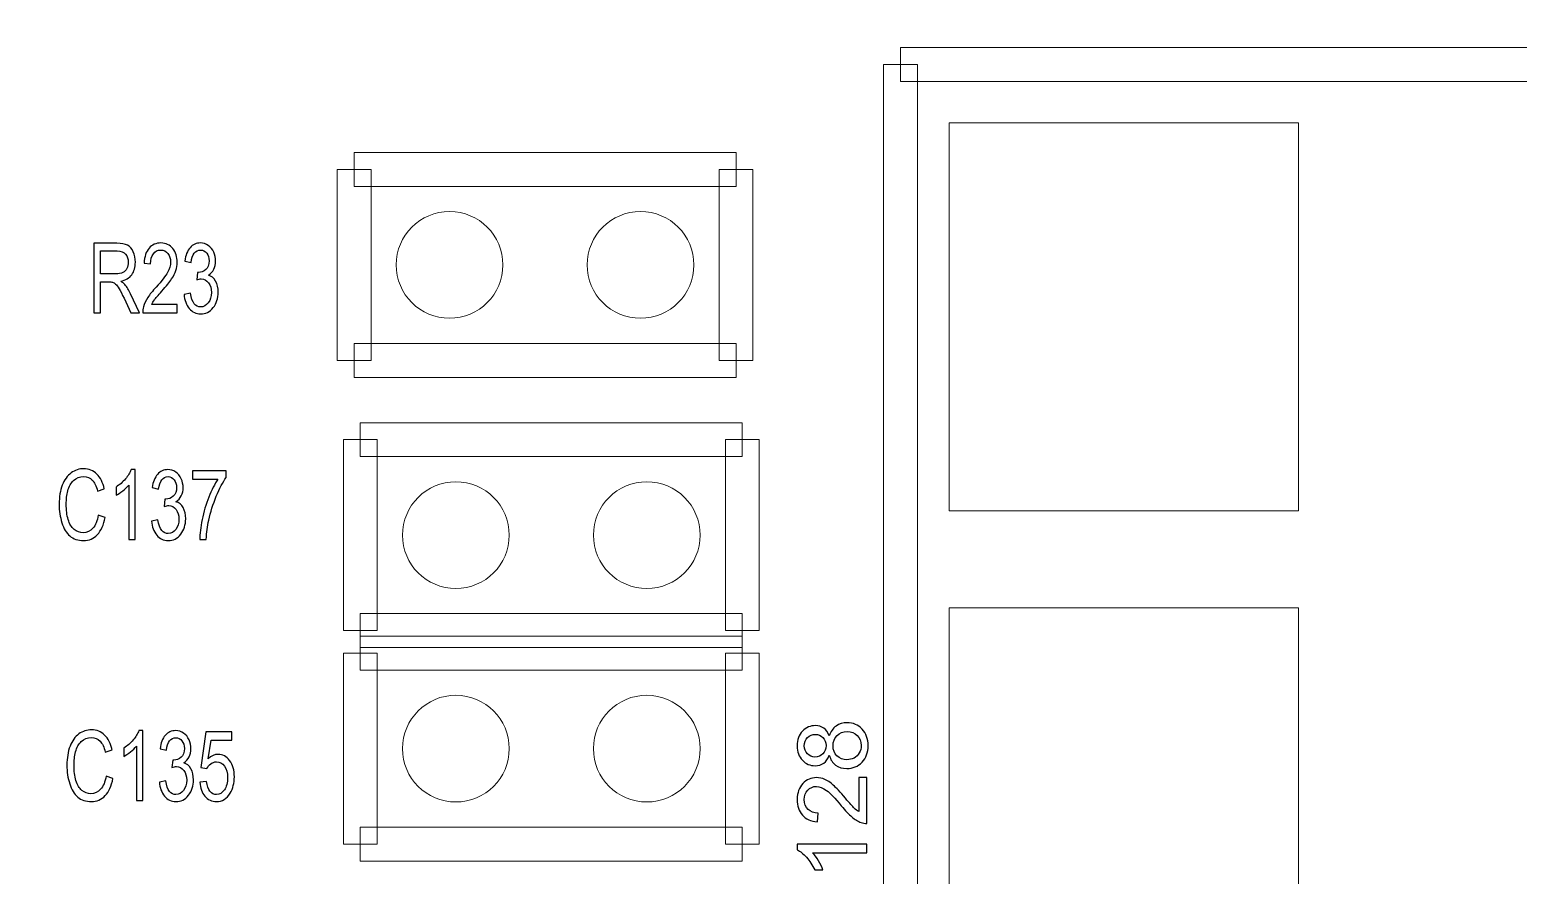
# Model space of a CAD drawing. Header units: millimetres. Extents: x -53.6 to 42.1, y -42.3 to 19.5.
# Drawn here: x -9.84 to -2.04, y -6.92 to -2.49 of the extents above; entities that cross this region are included whole.
import ezdxf

# ---------------------------------------------------------------- set-up
doc = ezdxf.new("R2010")
doc.units = ezdxf.units.MM
doc.header["$MEASUREMENT"] = 0
for name, color, linetype in [('BG_OUTLINE', 7, 'Continuous'), ('PG_SILKSCREEN_TOP', 7, 'Continuous'), ('PIN_TOP', 7, 'Continuous'), ('RD_SILKSCREEN_TOP', 7, 'Continuous')]:
    doc.layers.add(name, color=color, linetype=linetype)

msp = doc.modelspace()

# ---------------------------------------------------------------- linework, layer by layer
at = {"layer": 'BG_OUTLINE', "color": 3, "lineweight": 9}
msp.add_open_spline([(-35.58, -42.2737), (-35.58, -42.2737), (-35.58, 2.7261), (-35.58, 2.7261), (-35.58, 2.7261), (-35.58, 2.7261), (19.4199, 2.7261), (19.4199, 2.7261), (19.4199, 2.7261), (19.4199, 2.7261), (19.4199, -42.2737), (19.4199, -42.2737), (19.4199, -42.2737), (19.4199, -42.2737), (-35.58, -42.2737), (-35.58, -42.2737)], degree=3, knots=[0, 0, 0, 0, 0.25, 0.25, 0.25, 0.25, 0.5, 0.5, 0.5, 0.5, 0.75, 0.75, 0.75, 0.75, 1, 1, 1, 1], dxfattribs=at)
at = {"layer": 'PG_SILKSCREEN_TOP', "color": 6, "lineweight": 9}
for points in [[(1.3262, -2.5862), (1.3262, -2.5862), (1.3262, -2.764), (1.3262, -2.764), (1.3262, -2.764), (1.3262, -2.764), (-5.2778, -2.764), (-5.2778, -2.764), (-5.2778, -2.764), (-5.2778, -2.764), (-5.2778, -2.5862), (-5.2778, -2.5862), (-5.2778, -2.5862), (-5.2778, -2.5862), (1.3262, -2.5862), (1.3262, -2.5862)], [(-5.3667, -2.6751), (-5.3667, -2.6751), (-5.1889, -2.6751), (-5.1889, -2.6751), (-5.1889, -2.6751), (-5.1889, -2.6751), (-5.1889, -10.3967), (-5.1889, -10.3967), (-5.1889, -10.3967), (-5.1889, -10.3967), (-5.3667, -10.3967), (-5.3667, -10.3967), (-5.3667, -10.3967), (-5.3667, -10.3967), (-5.3667, -2.6751), (-5.3667, -2.6751)], [(-8.1396, -3.3131), (-8.1396, -3.3131), (-8.1396, -3.1353), (-8.1396, -3.1353), (-8.1396, -3.1353), (-8.1396, -3.1353), (-6.1396, -3.1353), (-6.1396, -3.1353), (-6.1396, -3.1353), (-6.1396, -3.1353), (-6.1396, -3.3131), (-6.1396, -3.3131), (-6.1396, -3.3131), (-6.1396, -3.3131), (-8.1396, -3.3131), (-8.1396, -3.3131)], [(-8.0507, -4.224), (-8.0507, -4.224), (-8.2285, -4.224), (-8.2285, -4.224), (-8.2285, -4.224), (-8.2285, -4.224), (-8.2285, -3.2242), (-8.2285, -3.2242), (-8.2285, -3.2242), (-8.2285, -3.2242), (-8.0507, -3.2242), (-8.0507, -3.2242), (-8.0507, -3.2242), (-8.0507, -3.2242), (-8.0507, -4.224), (-8.0507, -4.224)], [(-6.2285, -3.2242), (-6.2285, -3.2242), (-6.0507, -3.2242), (-6.0507, -3.2242), (-6.0507, -3.2242), (-6.0507, -3.2242), (-6.0507, -4.224), (-6.0507, -4.224), (-6.0507, -4.224), (-6.0507, -4.224), (-6.2285, -4.224), (-6.2285, -4.224), (-6.2285, -4.224), (-6.2285, -4.224), (-6.2285, -3.2242), (-6.2285, -3.2242)], [(-6.1396, -4.1351), (-6.1396, -4.1351), (-6.1396, -4.3129), (-6.1396, -4.3129), (-6.1396, -4.3129), (-6.1396, -4.3129), (-8.1396, -4.3129), (-8.1396, -4.3129), (-8.1396, -4.3129), (-8.1396, -4.3129), (-8.1396, -4.1351), (-8.1396, -4.1351), (-8.1396, -4.1351), (-8.1396, -4.1351), (-6.1396, -4.1351), (-6.1396, -4.1351)], [(-8.1066, -4.7279), (-8.1066, -4.7279), (-8.1066, -4.5501), (-8.1066, -4.5501), (-8.1066, -4.5501), (-8.1066, -4.5501), (-6.1066, -4.5501), (-6.1066, -4.5501), (-6.1066, -4.5501), (-6.1066, -4.5501), (-6.1066, -4.7279), (-6.1066, -4.7279), (-6.1066, -4.7279), (-6.1066, -4.7279), (-8.1066, -4.7279), (-8.1066, -4.7279)], [(-8.0177, -5.6388), (-8.0177, -5.6388), (-8.1955, -5.6388), (-8.1955, -5.6388), (-8.1955, -5.6388), (-8.1955, -5.6388), (-8.1955, -4.639), (-8.1955, -4.639), (-8.1955, -4.639), (-8.1955, -4.639), (-8.0177, -4.639), (-8.0177, -4.639), (-8.0177, -4.639), (-8.0177, -4.639), (-8.0177, -5.6388), (-8.0177, -5.6388)], [(-6.1955, -4.639), (-6.1955, -4.639), (-6.0177, -4.639), (-6.0177, -4.639), (-6.0177, -4.639), (-6.0177, -4.639), (-6.0177, -5.6388), (-6.0177, -5.6388), (-6.0177, -5.6388), (-6.0177, -5.6388), (-6.1955, -5.6388), (-6.1955, -5.6388), (-6.1955, -5.6388), (-6.1955, -5.6388), (-6.1955, -4.639), (-6.1955, -4.639)], [(-6.1066, -5.5499), (-6.1066, -5.5499), (-6.1066, -5.7277), (-6.1066, -5.7277), (-6.1066, -5.7277), (-6.1066, -5.7277), (-8.1066, -5.7277), (-8.1066, -5.7277), (-8.1066, -5.7277), (-8.1066, -5.7277), (-8.1066, -5.5499), (-8.1066, -5.5499), (-8.1066, -5.5499), (-8.1066, -5.5499), (-6.1066, -5.5499), (-6.1066, -5.5499)], [(-8.1066, -5.8455), (-8.1066, -5.8455), (-8.1066, -5.6677), (-8.1066, -5.6677), (-8.1066, -5.6677), (-8.1066, -5.6677), (-6.1066, -5.6677), (-6.1066, -5.6677), (-6.1066, -5.6677), (-6.1066, -5.6677), (-6.1066, -5.8455), (-6.1066, -5.8455), (-6.1066, -5.8455), (-6.1066, -5.8455), (-8.1066, -5.8455), (-8.1066, -5.8455)], [(-8.0177, -6.7564), (-8.0177, -6.7564), (-8.1955, -6.7564), (-8.1955, -6.7564), (-8.1955, -6.7564), (-8.1955, -6.7564), (-8.1955, -5.7566), (-8.1955, -5.7566), (-8.1955, -5.7566), (-8.1955, -5.7566), (-8.0177, -5.7566), (-8.0177, -5.7566), (-8.0177, -5.7566), (-8.0177, -5.7566), (-8.0177, -6.7564), (-8.0177, -6.7564)], [(-6.1955, -5.7566), (-6.1955, -5.7566), (-6.0177, -5.7566), (-6.0177, -5.7566), (-6.0177, -5.7566), (-6.0177, -5.7566), (-6.0177, -6.7564), (-6.0177, -6.7564), (-6.0177, -6.7564), (-6.0177, -6.7564), (-6.1955, -6.7564), (-6.1955, -6.7564), (-6.1955, -6.7564), (-6.1955, -6.7564), (-6.1955, -5.7566), (-6.1955, -5.7566)], [(-6.1066, -6.6675), (-6.1066, -6.6675), (-6.1066, -6.8453), (-6.1066, -6.8453), (-6.1066, -6.8453), (-6.1066, -6.8453), (-8.1066, -6.8453), (-8.1066, -6.8453), (-8.1066, -6.8453), (-8.1066, -6.8453), (-8.1066, -6.6675), (-8.1066, -6.6675), (-8.1066, -6.6675), (-8.1066, -6.6675), (-6.1066, -6.6675), (-6.1066, -6.6675)]]:
    msp.add_open_spline(points, degree=3, knots=[0, 0, 0, 0, 0.25, 0.25, 0.25, 0.25, 0.5, 0.5, 0.5, 0.5, 0.75, 0.75, 0.75, 0.75, 1, 1, 1, 1], dxfattribs=at)
at = {"layer": 'PIN_TOP', "lineweight": 9}
for points in [[(-3.195, -2.9799), (-3.195, -2.9799), (-3.195, -5.0119), (-3.195, -5.0119), (-3.195, -5.0119), (-3.195, -5.0119), (-5.0238, -5.0119), (-5.0238, -5.0119), (-5.0238, -5.0119), (-5.0238, -5.0119), (-5.0238, -2.9799), (-5.0238, -2.9799), (-5.0238, -2.9799), (-5.0238, -2.9799), (-3.195, -2.9799), (-3.195, -2.9799)], [(-7.3601, -3.7241), (-7.3601, -3.5697), (-7.4851, -3.4447), (-7.6394, -3.4447), (-7.6394, -3.4447), (-7.7938, -3.4446), (-7.9188, -3.5697), (-7.9188, -3.724), (-7.9188, -3.724), (-7.9189, -3.8784), (-7.7938, -4.0034), (-7.6395, -4.0034), (-7.6395, -4.0034), (-7.4851, -4.0035), (-7.3601, -3.8784), (-7.3601, -3.7241)], [(-6.3603, -3.7241), (-6.3603, -3.5697), (-6.4853, -3.4447), (-6.6396, -3.4447), (-6.6396, -3.4447), (-6.794, -3.4446), (-6.919, -3.5697), (-6.919, -3.724), (-6.919, -3.724), (-6.9191, -3.8784), (-6.794, -4.0034), (-6.6397, -4.0034), (-6.6397, -4.0034), (-6.4853, -4.0035), (-6.3603, -3.8784), (-6.3603, -3.7241)], [(-7.3271, -5.1389), (-7.3271, -4.9845), (-7.4521, -4.8595), (-7.6064, -4.8595), (-7.6064, -4.8595), (-7.7608, -4.8594), (-7.8858, -4.9845), (-7.8858, -5.1388), (-7.8858, -5.1388), (-7.8859, -5.2932), (-7.7608, -5.4182), (-7.6065, -5.4182), (-7.6065, -5.4182), (-7.4521, -5.4183), (-7.3271, -5.2932), (-7.3271, -5.1389)], [(-6.3273, -5.1389), (-6.3273, -4.9845), (-6.4523, -4.8595), (-6.6066, -4.8595), (-6.6066, -4.8595), (-6.761, -4.8594), (-6.886, -4.9845), (-6.886, -5.1388), (-6.886, -5.1388), (-6.8861, -5.2932), (-6.761, -5.4182), (-6.6067, -5.4182), (-6.6067, -5.4182), (-6.4523, -5.4183), (-6.3273, -5.2932), (-6.3273, -5.1389)], [(-3.195, -5.5199), (-3.195, -5.5199), (-3.195, -7.5519), (-3.195, -7.5519), (-3.195, -7.5519), (-3.195, -7.5519), (-5.0238, -7.5519), (-5.0238, -7.5519), (-5.0238, -7.5519), (-5.0238, -7.5519), (-5.0238, -5.5199), (-5.0238, -5.5199), (-5.0238, -5.5199), (-5.0238, -5.5199), (-3.195, -5.5199), (-3.195, -5.5199)], [(-7.3271, -6.2565), (-7.3271, -6.1021), (-7.4521, -5.9771), (-7.6064, -5.9771), (-7.6064, -5.9771), (-7.7608, -5.977), (-7.8858, -6.1021), (-7.8858, -6.2564), (-7.8858, -6.2564), (-7.8859, -6.4108), (-7.7608, -6.5358), (-7.6065, -6.5358), (-7.6065, -6.5358), (-7.4521, -6.5359), (-7.3271, -6.4108), (-7.3271, -6.2565)], [(-6.3273, -6.2565), (-6.3273, -6.1021), (-6.4523, -5.9771), (-6.6066, -5.9771), (-6.6066, -5.9771), (-6.761, -5.977), (-6.886, -6.1021), (-6.886, -6.2564), (-6.886, -6.2564), (-6.8861, -6.4108), (-6.761, -6.5358), (-6.6067, -6.5358), (-6.6067, -6.5358), (-6.4523, -6.5359), (-6.3273, -6.4108), (-6.3273, -6.2565)]]:
    msp.add_open_spline(points, degree=3, knots=[0, 0, 0, 0, 0.25, 0.25, 0.25, 0.25, 0.5, 0.5, 0.5, 0.5, 0.75, 0.75, 0.75, 0.75, 1, 1, 1, 1], dxfattribs=at)
at = {"layer": 'RD_SILKSCREEN_TOP', "color": 8}
for points, knots in [([(-9.5023, -3.9747), (-9.5023, -3.9747), (-9.5023, -3.6111), (-9.5023, -3.6111), (-9.5023, -3.6111), (-9.5023, -3.6111), (-9.3814, -3.6111), (-9.3814, -3.6111), (-9.3814, -3.6111), (-9.3571, -3.6111), (-9.3386, -3.6144), (-9.326, -3.6209), (-9.326, -3.6209), (-9.3134, -3.6274), (-9.3032, -3.6389), (-9.2956, -3.6554), (-9.2956, -3.6554), (-9.2881, -3.672), (-9.2844, -3.6903), (-9.2844, -3.7103), (-9.2844, -3.7103), (-9.2844, -3.7361), (-9.2906, -3.7578), (-9.3031, -3.7755), (-9.3031, -3.7755), (-9.3156, -3.7932), (-9.335, -3.8044), (-9.3612, -3.8093), (-9.3612, -3.8093), (-9.3516, -3.8154), (-9.3444, -3.8214), (-9.3394, -3.8274), (-9.3394, -3.8274), (-9.3288, -3.8402), (-9.3188, -3.8564), (-9.3094, -3.8757), (-9.3094, -3.8757), (-9.3094, -3.8757), (-9.262, -3.9747), (-9.262, -3.9747), (-9.262, -3.9747), (-9.262, -3.9747), (-9.3074, -3.9747), (-9.3074, -3.9747), (-9.3074, -3.9747), (-9.3074, -3.9747), (-9.3434, -3.899), (-9.3434, -3.899), (-9.3434, -3.899), (-9.354, -3.8772), (-9.3627, -3.8605), (-9.3696, -3.849), (-9.3696, -3.849), (-9.3764, -3.8374), (-9.3824, -3.8292), (-9.3878, -3.8247), (-9.3878, -3.8247), (-9.3932, -3.82), (-9.3987, -3.8168), (-9.4043, -3.8149), (-9.4043, -3.8149), (-9.4084, -3.8138), (-9.4151, -3.8132), (-9.4244, -3.8132), (-9.4244, -3.8132), (-9.4244, -3.8132), (-9.4662, -3.8132), (-9.4662, -3.8132), (-9.4662, -3.8132), (-9.4662, -3.8132), (-9.4662, -3.9747), (-9.4662, -3.9747), (-9.4662, -3.9747), (-9.4662, -3.9747), (-9.5023, -3.9747), (-9.5023, -3.9747)], [0, 0, 0, 0, 0.052632, 0.052632, 0.052632, 0.052632, 0.105263, 0.105263, 0.105263, 0.105263, 0.157895, 0.157895, 0.157895, 0.157895, 0.210526, 0.210526, 0.210526, 0.210526, 0.263158, 0.263158, 0.263158, 0.263158, 0.315789, 0.315789, 0.315789, 0.315789, 0.368421, 0.368421, 0.368421, 0.368421, 0.421053, 0.421053, 0.421053, 0.421053, 0.473684, 0.473684, 0.473684, 0.473684, 0.526316, 0.526316, 0.526316, 0.526316, 0.578947, 0.578947, 0.578947, 0.578947, 0.631579, 0.631579, 0.631579, 0.631579, 0.684211, 0.684211, 0.684211, 0.684211, 0.736842, 0.736842, 0.736842, 0.736842, 0.789474, 0.789474, 0.789474, 0.789474, 0.842105, 0.842105, 0.842105, 0.842105, 0.894737, 0.894737, 0.894737, 0.894737, 0.947368, 0.947368, 0.947368, 0.947368, 1, 1, 1, 1]), ([(-9.4662, -3.7716), (-9.4662, -3.7716), (-9.3887, -3.7716), (-9.3887, -3.7716), (-9.3887, -3.7716), (-9.3722, -3.7716), (-9.3593, -3.7693), (-9.35, -3.7647), (-9.35, -3.7647), (-9.3407, -3.7602), (-9.3336, -3.7529), (-9.3288, -3.7429), (-9.3288, -3.7429), (-9.324, -3.7329), (-9.3216, -3.7221), (-9.3216, -3.7103), (-9.3216, -3.7103), (-9.3216, -3.6931), (-9.3262, -3.679), (-9.3356, -3.6679), (-9.3356, -3.6679), (-9.3449, -3.6568), (-9.3597, -3.6513), (-9.38, -3.6513), (-9.38, -3.6513), (-9.38, -3.6513), (-9.4662, -3.6513), (-9.4662, -3.6513), (-9.4662, -3.6513), (-9.4662, -3.6513), (-9.4662, -3.7716), (-9.4662, -3.7716)], [0, 0, 0, 0, 0.125, 0.125, 0.125, 0.125, 0.25, 0.25, 0.25, 0.25, 0.375, 0.375, 0.375, 0.375, 0.5, 0.5, 0.5, 0.5, 0.625, 0.625, 0.625, 0.625, 0.75, 0.75, 0.75, 0.75, 0.875, 0.875, 0.875, 0.875, 1, 1, 1, 1]), ([(-9.0652, -3.9318), (-9.0652, -3.9318), (-9.0652, -3.9747), (-9.0652, -3.9747), (-9.0652, -3.9747), (-9.0652, -3.9747), (-9.2456, -3.9747), (-9.2456, -3.9747), (-9.2456, -3.9747), (-9.2458, -3.9639), (-9.2445, -3.9536), (-9.2416, -3.9437), (-9.2416, -3.9437), (-9.2371, -3.9273), (-9.2297, -3.9112), (-9.2196, -3.8953), (-9.2196, -3.8953), (-9.2095, -3.8795), (-9.1948, -3.8611), (-9.1758, -3.8402), (-9.1758, -3.8402), (-9.1462, -3.8078), (-9.1261, -3.7822), (-9.1156, -3.7632), (-9.1156, -3.7632), (-9.1053, -3.7443), (-9.1, -3.7264), (-9.1, -3.7095), (-9.1, -3.7095), (-9.1, -3.6918), (-9.1048, -3.6769), (-9.1143, -3.6647), (-9.1143, -3.6647), (-9.1238, -3.6526), (-9.1362, -3.6465), (-9.1514, -3.6465), (-9.1514, -3.6465), (-9.1676, -3.6465), (-9.1804, -3.653), (-9.1901, -3.6659), (-9.1901, -3.6659), (-9.1998, -3.6788), (-9.2048, -3.6967), (-9.2048, -3.7194), (-9.2048, -3.7194), (-9.2048, -3.7194), (-9.2392, -3.7148), (-9.2392, -3.7148), (-9.2392, -3.7148), (-9.2369, -3.6805), (-9.228, -3.6544), (-9.2126, -3.6365), (-9.2126, -3.6365), (-9.1972, -3.6185), (-9.1766, -3.6095), (-9.1507, -3.6095), (-9.1507, -3.6095), (-9.1245, -3.6095), (-9.1038, -3.6193), (-9.0886, -3.6386), (-9.0886, -3.6386), (-9.0733, -3.658), (-9.0656, -3.6819), (-9.0656, -3.7105), (-9.0656, -3.7105), (-9.0656, -3.7251), (-9.0679, -3.7394), (-9.0724, -3.7535), (-9.0724, -3.7535), (-9.0768, -3.7675), (-9.0842, -3.7823), (-9.0946, -3.7978), (-9.0946, -3.7978), (-9.1049, -3.8134), (-9.1222, -3.8347), (-9.1462, -3.8618), (-9.1462, -3.8618), (-9.1663, -3.8844), (-9.1792, -3.8996), (-9.1849, -3.9076), (-9.1849, -3.9076), (-9.1906, -3.9156), (-9.1953, -3.9236), (-9.199, -3.9318), (-9.199, -3.9318), (-9.199, -3.9318), (-9.0652, -3.9318), (-9.0652, -3.9318)], [0, 0, 0, 0, 0.045455, 0.045455, 0.045455, 0.045455, 0.090909, 0.090909, 0.090909, 0.090909, 0.136364, 0.136364, 0.136364, 0.136364, 0.181818, 0.181818, 0.181818, 0.181818, 0.227273, 0.227273, 0.227273, 0.227273, 0.272727, 0.272727, 0.272727, 0.272727, 0.318182, 0.318182, 0.318182, 0.318182, 0.363636, 0.363636, 0.363636, 0.363636, 0.409091, 0.409091, 0.409091, 0.409091, 0.454545, 0.454545, 0.454545, 0.454545, 0.5, 0.5, 0.5, 0.5, 0.545455, 0.545455, 0.545455, 0.545455, 0.590909, 0.590909, 0.590909, 0.590909, 0.636364, 0.636364, 0.636364, 0.636364, 0.681818, 0.681818, 0.681818, 0.681818, 0.727273, 0.727273, 0.727273, 0.727273, 0.772727, 0.772727, 0.772727, 0.772727, 0.818182, 0.818182, 0.818182, 0.818182, 0.863636, 0.863636, 0.863636, 0.863636, 0.909091, 0.909091, 0.909091, 0.909091, 0.954545, 0.954545, 0.954545, 0.954545, 1, 1, 1, 1]), ([(-9.0293, -3.8787), (-9.0293, -3.8787), (-8.9958, -3.8728), (-8.9958, -3.8728), (-8.9958, -3.8728), (-8.992, -3.8981), (-8.9854, -3.9163), (-8.9762, -3.9275), (-8.9762, -3.9275), (-8.9669, -3.9386), (-8.9557, -3.9442), (-8.9424, -3.9442), (-8.9424, -3.9442), (-8.9266, -3.9442), (-8.9134, -3.9369), (-8.9025, -3.9224), (-8.9025, -3.9224), (-8.8917, -3.9078), (-8.8862, -3.8898), (-8.8862, -3.8683), (-8.8862, -3.8683), (-8.8862, -3.8478), (-8.8912, -3.8309), (-8.9013, -3.8176), (-8.9013, -3.8176), (-8.9114, -3.8043), (-8.9242, -3.7976), (-8.9396, -3.7976), (-8.9396, -3.7976), (-8.946, -3.7976), (-8.9539, -3.7993), (-8.9632, -3.8026), (-8.9632, -3.8026), (-8.9632, -3.8026), (-8.9595, -3.7634), (-8.9595, -3.7634), (-8.9595, -3.7634), (-8.9573, -3.7637), (-8.9555, -3.7639), (-8.9541, -3.7639), (-8.9541, -3.7639), (-8.9399, -3.7639), (-8.9271, -3.7589), (-8.9156, -3.749), (-8.9156, -3.749), (-8.9042, -3.7391), (-8.8985, -3.7237), (-8.8985, -3.7031), (-8.8985, -3.7031), (-8.8985, -3.6867), (-8.9026, -3.6731), (-8.911, -3.6624), (-8.911, -3.6624), (-8.9193, -3.6517), (-8.93, -3.6463), (-8.9432, -3.6463), (-8.9432, -3.6463), (-8.9562, -3.6463), (-8.9671, -3.6518), (-8.9757, -3.6626), (-8.9757, -3.6626), (-8.9844, -3.6735), (-8.99, -3.69), (-8.9925, -3.7118), (-8.9925, -3.7118), (-8.9925, -3.7118), (-9.026, -3.7039), (-9.026, -3.7039), (-9.026, -3.7039), (-9.0219, -3.6739), (-9.0125, -3.6507), (-8.998, -3.6343), (-8.998, -3.6343), (-8.9835, -3.6178), (-8.9655, -3.6095), (-8.9439, -3.6095), (-8.9439, -3.6095), (-8.929, -3.6095), (-8.9153, -3.6139), (-8.9028, -3.6223), (-8.9028, -3.6223), (-8.8903, -3.6309), (-8.8807, -3.6425), (-8.8741, -3.6572), (-8.8741, -3.6572), (-8.8674, -3.6719), (-8.8641, -3.6875), (-8.8641, -3.7041), (-8.8641, -3.7041), (-8.8641, -3.7198), (-8.8672, -3.7341), (-8.8736, -3.747), (-8.8736, -3.747), (-8.8799, -3.7599), (-8.8893, -3.7701), (-8.9017, -3.7778), (-8.9017, -3.7778), (-8.8856, -3.7827), (-8.873, -3.793), (-8.8641, -3.8087), (-8.8641, -3.8087), (-8.8552, -3.8242), (-8.8508, -3.8438), (-8.8508, -3.8673), (-8.8508, -3.8673), (-8.8508, -3.899), (-8.8594, -3.9259), (-8.8768, -3.948), (-8.8768, -3.948), (-8.8941, -3.9701), (-8.9161, -3.9811), (-8.9426, -3.9811), (-8.9426, -3.9811), (-8.9666, -3.9811), (-8.9864, -3.9717), (-9.0022, -3.9526), (-9.0022, -3.9526), (-9.0181, -3.9336), (-9.0271, -3.909), (-9.0293, -3.8787)], [0, 0, 0, 0, 0.033333, 0.033333, 0.033333, 0.033333, 0.066667, 0.066667, 0.066667, 0.066667, 0.1, 0.1, 0.1, 0.1, 0.133333, 0.133333, 0.133333, 0.133333, 0.166667, 0.166667, 0.166667, 0.166667, 0.2, 0.2, 0.2, 0.2, 0.233333, 0.233333, 0.233333, 0.233333, 0.266667, 0.266667, 0.266667, 0.266667, 0.3, 0.3, 0.3, 0.3, 0.333333, 0.333333, 0.333333, 0.333333, 0.366667, 0.366667, 0.366667, 0.366667, 0.4, 0.4, 0.4, 0.4, 0.433333, 0.433333, 0.433333, 0.433333, 0.466667, 0.466667, 0.466667, 0.466667, 0.5, 0.5, 0.5, 0.5, 0.533333, 0.533333, 0.533333, 0.533333, 0.566667, 0.566667, 0.566667, 0.566667, 0.6, 0.6, 0.6, 0.6, 0.633333, 0.633333, 0.633333, 0.633333, 0.666667, 0.666667, 0.666667, 0.666667, 0.7, 0.7, 0.7, 0.7, 0.733333, 0.733333, 0.733333, 0.733333, 0.766667, 0.766667, 0.766667, 0.766667, 0.8, 0.8, 0.8, 0.8, 0.833333, 0.833333, 0.833333, 0.833333, 0.866667, 0.866667, 0.866667, 0.866667, 0.9, 0.9, 0.9, 0.9, 0.933333, 0.933333, 0.933333, 0.933333, 0.966667, 0.966667, 0.966667, 0.966667, 1, 1, 1, 1]), ([(-9.4786, -5.0335), (-9.4786, -5.0335), (-9.4424, -5.0457), (-9.4424, -5.0457), (-9.4424, -5.0457), (-9.45, -5.0851), (-9.4636, -5.1153), (-9.4832, -5.1361), (-9.4832, -5.1361), (-9.5029, -5.1569), (-9.5269, -5.1672), (-9.5554, -5.1672), (-9.5554, -5.1672), (-9.5848, -5.1672), (-9.6087, -5.1592), (-9.627, -5.1433), (-9.627, -5.1433), (-9.6455, -5.1273), (-9.6595, -5.1042), (-9.6691, -5.074), (-9.6691, -5.074), (-9.6787, -5.0437), (-9.6835, -5.0111), (-9.6835, -4.9764), (-9.6835, -4.9764), (-9.6835, -4.9386), (-9.6781, -4.9056), (-9.6672, -4.8774), (-9.6672, -4.8774), (-9.6564, -4.8492), (-9.641, -4.8278), (-9.6209, -4.8131), (-9.6209, -4.8131), (-9.6009, -4.7985), (-9.5789, -4.7912), (-9.5548, -4.7912), (-9.5548, -4.7912), (-9.5275, -4.7912), (-9.5046, -4.8004), (-9.486, -4.8189), (-9.486, -4.8189), (-9.4674, -4.8375), (-9.4544, -4.8635), (-9.4471, -4.8971), (-9.4471, -4.8971), (-9.4471, -4.8971), (-9.4826, -4.9083), (-9.4826, -4.9083), (-9.4826, -4.9083), (-9.489, -4.8818), (-9.4981, -4.8626), (-9.5101, -4.8504), (-9.5101, -4.8504), (-9.5221, -4.8383), (-9.5373, -4.8323), (-9.5556, -4.8323), (-9.5556, -4.8323), (-9.5765, -4.8323), (-9.594, -4.839), (-9.6081, -4.8524), (-9.6081, -4.8524), (-9.6222, -4.8659), (-9.6321, -4.8838), (-9.6377, -4.9064), (-9.6377, -4.9064), (-9.6435, -4.9289), (-9.6463, -4.9522), (-9.6463, -4.9762), (-9.6463, -4.9762), (-9.6463, -5.0072), (-9.643, -5.0341), (-9.6362, -5.0572), (-9.6362, -5.0572), (-9.6294, -5.0802), (-9.619, -5.0975), (-9.6046, -5.1089), (-9.6046, -5.1089), (-9.5904, -5.1204), (-9.5749, -5.126), (-9.5583, -5.126), (-9.5583, -5.126), (-9.5381, -5.126), (-9.521, -5.1182), (-9.507, -5.1027), (-9.507, -5.1027), (-9.493, -5.0872), (-9.4835, -5.0641), (-9.4786, -5.0335)], [0, 0, 0, 0, 0.045455, 0.045455, 0.045455, 0.045455, 0.090909, 0.090909, 0.090909, 0.090909, 0.136364, 0.136364, 0.136364, 0.136364, 0.181818, 0.181818, 0.181818, 0.181818, 0.227273, 0.227273, 0.227273, 0.227273, 0.272727, 0.272727, 0.272727, 0.272727, 0.318182, 0.318182, 0.318182, 0.318182, 0.363636, 0.363636, 0.363636, 0.363636, 0.409091, 0.409091, 0.409091, 0.409091, 0.454545, 0.454545, 0.454545, 0.454545, 0.5, 0.5, 0.5, 0.5, 0.545455, 0.545455, 0.545455, 0.545455, 0.590909, 0.590909, 0.590909, 0.590909, 0.636364, 0.636364, 0.636364, 0.636364, 0.681818, 0.681818, 0.681818, 0.681818, 0.727273, 0.727273, 0.727273, 0.727273, 0.772727, 0.772727, 0.772727, 0.772727, 0.818182, 0.818182, 0.818182, 0.818182, 0.863636, 0.863636, 0.863636, 0.863636, 0.909091, 0.909091, 0.909091, 0.909091, 0.954545, 0.954545, 0.954545, 0.954545, 1, 1, 1, 1]), ([(-9.2854, -5.161), (-9.2854, -5.161), (-9.3188, -5.161), (-9.3188, -5.161), (-9.3188, -5.161), (-9.3188, -5.161), (-9.3188, -4.8765), (-9.3188, -4.8765), (-9.3188, -4.8765), (-9.3269, -4.8868), (-9.3374, -4.897), (-9.3505, -4.9073), (-9.3505, -4.9073), (-9.3637, -4.9175), (-9.3754, -4.9252), (-9.3858, -4.9303), (-9.3858, -4.9303), (-9.3858, -4.9303), (-9.3858, -4.8872), (-9.3858, -4.8872), (-9.3858, -4.8872), (-9.3671, -4.8754), (-9.3507, -4.8612), (-9.3367, -4.8445), (-9.3367, -4.8445), (-9.3228, -4.8278), (-9.3128, -4.8116), (-9.3069, -4.7958), (-9.3069, -4.7958), (-9.3069, -4.7958), (-9.2854, -4.7958), (-9.2854, -4.7958), (-9.2854, -4.7958), (-9.2854, -4.7958), (-9.2854, -5.161), (-9.2854, -5.161)], [0, 0, 0, 0, 0.111111, 0.111111, 0.111111, 0.111111, 0.222222, 0.222222, 0.222222, 0.222222, 0.333333, 0.333333, 0.333333, 0.333333, 0.444444, 0.444444, 0.444444, 0.444444, 0.555556, 0.555556, 0.555556, 0.555556, 0.666667, 0.666667, 0.666667, 0.666667, 0.777778, 0.777778, 0.777778, 0.777778, 0.888889, 0.888889, 0.888889, 0.888889, 1, 1, 1, 1]), ([(-9.1995, -5.065), (-9.1995, -5.065), (-9.166, -5.0591), (-9.166, -5.0591), (-9.166, -5.0591), (-9.1622, -5.0844), (-9.1556, -5.1026), (-9.1464, -5.1138), (-9.1464, -5.1138), (-9.1371, -5.1249), (-9.1259, -5.1305), (-9.1126, -5.1305), (-9.1126, -5.1305), (-9.0968, -5.1305), (-9.0836, -5.1232), (-9.0727, -5.1087), (-9.0727, -5.1087), (-9.0619, -5.0941), (-9.0564, -5.0761), (-9.0564, -5.0546), (-9.0564, -5.0546), (-9.0564, -5.0341), (-9.0614, -5.0172), (-9.0715, -5.0039), (-9.0715, -5.0039), (-9.0816, -4.9906), (-9.0944, -4.9839), (-9.1098, -4.9839), (-9.1098, -4.9839), (-9.1162, -4.9839), (-9.1241, -4.9856), (-9.1334, -4.9889), (-9.1334, -4.9889), (-9.1334, -4.9889), (-9.1297, -4.9497), (-9.1297, -4.9497), (-9.1297, -4.9497), (-9.1275, -4.95), (-9.1257, -4.9502), (-9.1243, -4.9502), (-9.1243, -4.9502), (-9.1101, -4.9502), (-9.0973, -4.9452), (-9.0858, -4.9353), (-9.0858, -4.9353), (-9.0744, -4.9254), (-9.0687, -4.91), (-9.0687, -4.8894), (-9.0687, -4.8894), (-9.0687, -4.873), (-9.0728, -4.8594), (-9.0812, -4.8487), (-9.0812, -4.8487), (-9.0895, -4.838), (-9.1002, -4.8326), (-9.1134, -4.8326), (-9.1134, -4.8326), (-9.1264, -4.8326), (-9.1373, -4.8381), (-9.1459, -4.8489), (-9.1459, -4.8489), (-9.1546, -4.8598), (-9.1602, -4.8763), (-9.1627, -4.8981), (-9.1627, -4.8981), (-9.1627, -4.8981), (-9.1962, -4.8902), (-9.1962, -4.8902), (-9.1962, -4.8902), (-9.1921, -4.8602), (-9.1827, -4.837), (-9.1682, -4.8206), (-9.1682, -4.8206), (-9.1537, -4.8041), (-9.1357, -4.7958), (-9.1141, -4.7958), (-9.1141, -4.7958), (-9.0992, -4.7958), (-9.0855, -4.8002), (-9.073, -4.8086), (-9.073, -4.8086), (-9.0605, -4.8172), (-9.0509, -4.8288), (-9.0443, -4.8435), (-9.0443, -4.8435), (-9.0376, -4.8582), (-9.0343, -4.8738), (-9.0343, -4.8904), (-9.0343, -4.8904), (-9.0343, -4.9061), (-9.0374, -4.9204), (-9.0438, -4.9333), (-9.0438, -4.9333), (-9.0501, -4.9462), (-9.0595, -4.9564), (-9.0719, -4.9641), (-9.0719, -4.9641), (-9.0558, -4.969), (-9.0432, -4.9793), (-9.0343, -4.995), (-9.0343, -4.995), (-9.0254, -5.0105), (-9.021, -5.0301), (-9.021, -5.0536), (-9.021, -5.0536), (-9.021, -5.0853), (-9.0296, -5.1122), (-9.047, -5.1343), (-9.047, -5.1343), (-9.0643, -5.1564), (-9.0863, -5.1674), (-9.1128, -5.1674), (-9.1128, -5.1674), (-9.1368, -5.1674), (-9.1566, -5.158), (-9.1724, -5.1389), (-9.1724, -5.1389), (-9.1883, -5.1199), (-9.1973, -5.0953), (-9.1995, -5.065)], [0, 0, 0, 0, 0.033333, 0.033333, 0.033333, 0.033333, 0.066667, 0.066667, 0.066667, 0.066667, 0.1, 0.1, 0.1, 0.1, 0.133333, 0.133333, 0.133333, 0.133333, 0.166667, 0.166667, 0.166667, 0.166667, 0.2, 0.2, 0.2, 0.2, 0.233333, 0.233333, 0.233333, 0.233333, 0.266667, 0.266667, 0.266667, 0.266667, 0.3, 0.3, 0.3, 0.3, 0.333333, 0.333333, 0.333333, 0.333333, 0.366667, 0.366667, 0.366667, 0.366667, 0.4, 0.4, 0.4, 0.4, 0.433333, 0.433333, 0.433333, 0.433333, 0.466667, 0.466667, 0.466667, 0.466667, 0.5, 0.5, 0.5, 0.5, 0.533333, 0.533333, 0.533333, 0.533333, 0.566667, 0.566667, 0.566667, 0.566667, 0.6, 0.6, 0.6, 0.6, 0.633333, 0.633333, 0.633333, 0.633333, 0.666667, 0.666667, 0.666667, 0.666667, 0.7, 0.7, 0.7, 0.7, 0.733333, 0.733333, 0.733333, 0.733333, 0.766667, 0.766667, 0.766667, 0.766667, 0.8, 0.8, 0.8, 0.8, 0.833333, 0.833333, 0.833333, 0.833333, 0.866667, 0.866667, 0.866667, 0.866667, 0.9, 0.9, 0.9, 0.9, 0.933333, 0.933333, 0.933333, 0.933333, 0.966667, 0.966667, 0.966667, 0.966667, 1, 1, 1, 1]), ([(-8.9856, -4.845), (-8.9856, -4.845), (-8.9856, -4.8021), (-8.9856, -4.8021), (-8.9856, -4.8021), (-8.9856, -4.8021), (-8.809, -4.8021), (-8.809, -4.8021), (-8.809, -4.8021), (-8.809, -4.8021), (-8.809, -4.8368), (-8.809, -4.8368), (-8.809, -4.8368), (-8.8264, -4.8614), (-8.8436, -4.8942), (-8.8606, -4.935), (-8.8606, -4.935), (-8.8777, -4.9758), (-8.8909, -5.0179), (-8.9002, -5.061), (-8.9002, -5.061), (-8.9069, -5.0915), (-8.9111, -5.1248), (-8.913, -5.161), (-8.913, -5.161), (-8.913, -5.161), (-8.9474, -5.161), (-8.9474, -5.161), (-8.9474, -5.161), (-8.947, -5.1324), (-8.9428, -5.0978), (-8.9348, -5.0573), (-8.9348, -5.0573), (-8.9267, -5.0168), (-8.9152, -4.9777), (-8.9001, -4.9401), (-8.9001, -4.9401), (-8.885, -4.9025), (-8.869, -4.8708), (-8.852, -4.845), (-8.852, -4.845), (-8.852, -4.845), (-8.9856, -4.845), (-8.9856, -4.845)], [0, 0, 0, 0, 0.090909, 0.090909, 0.090909, 0.090909, 0.181818, 0.181818, 0.181818, 0.181818, 0.272727, 0.272727, 0.272727, 0.272727, 0.363636, 0.363636, 0.363636, 0.363636, 0.454545, 0.454545, 0.454545, 0.454545, 0.545455, 0.545455, 0.545455, 0.545455, 0.636364, 0.636364, 0.636364, 0.636364, 0.727273, 0.727273, 0.727273, 0.727273, 0.818182, 0.818182, 0.818182, 0.818182, 0.909091, 0.909091, 0.909091, 0.909091, 1, 1, 1, 1]), ([(-5.651, -6.2914), (-5.6578, -6.3099), (-5.6674, -6.3236), (-5.68, -6.3326), (-5.68, -6.3326), (-5.6926, -6.3415), (-5.7076, -6.346), (-5.7252, -6.346), (-5.7252, -6.346), (-5.7517, -6.346), (-5.7738, -6.3365), (-5.7919, -6.3174), (-5.7919, -6.3174), (-5.8099, -6.2984), (-5.819, -6.2732), (-5.819, -6.2416), (-5.819, -6.2416), (-5.819, -6.2098), (-5.8097, -6.1843), (-5.7913, -6.1649), (-5.7913, -6.1649), (-5.7728, -6.1456), (-5.7504, -6.1359), (-5.7239, -6.1359), (-5.7239, -6.1359), (-5.707, -6.1359), (-5.6924, -6.1403), (-5.6799, -6.1491), (-5.6799, -6.1491), (-5.6674, -6.158), (-5.6578, -6.1714), (-5.651, -6.1894), (-5.651, -6.1894), (-5.6437, -6.1672), (-5.632, -6.1501), (-5.6158, -6.1385), (-5.6158, -6.1385), (-5.5996, -6.1269), (-5.5802, -6.121), (-5.5578, -6.121), (-5.5578, -6.121), (-5.5266, -6.121), (-5.5005, -6.132), (-5.4794, -6.154), (-5.4794, -6.154), (-5.4582, -6.176), (-5.4476, -6.2049), (-5.4476, -6.2408), (-5.4476, -6.2408), (-5.4476, -6.2767), (-5.4582, -6.3056), (-5.4795, -6.3276), (-5.4795, -6.3276), (-5.5007, -6.3496), (-5.5272, -6.3606), (-5.559, -6.3606), (-5.559, -6.3606), (-5.5826, -6.3606), (-5.6024, -6.3546), (-5.6184, -6.3426), (-5.6184, -6.3426), (-5.6343, -6.3307), (-5.6452, -6.3136), (-5.651, -6.2914)], [0, 0, 0, 0, 0.0625, 0.0625, 0.0625, 0.0625, 0.125, 0.125, 0.125, 0.125, 0.1875, 0.1875, 0.1875, 0.1875, 0.25, 0.25, 0.25, 0.25, 0.3125, 0.3125, 0.3125, 0.3125, 0.375, 0.375, 0.375, 0.375, 0.4375, 0.4375, 0.4375, 0.4375, 0.5, 0.5, 0.5, 0.5, 0.5625, 0.5625, 0.5625, 0.5625, 0.625, 0.625, 0.625, 0.625, 0.6875, 0.6875, 0.6875, 0.6875, 0.75, 0.75, 0.75, 0.75, 0.8125, 0.8125, 0.8125, 0.8125, 0.875, 0.875, 0.875, 0.875, 0.9375, 0.9375, 0.9375, 0.9375, 1, 1, 1, 1]), ([(-9.4378, -6.4), (-9.4378, -6.4), (-9.4017, -6.4122), (-9.4017, -6.4122), (-9.4017, -6.4122), (-9.4093, -6.4516), (-9.4229, -6.4818), (-9.4425, -6.5026), (-9.4425, -6.5026), (-9.4622, -6.5234), (-9.4862, -6.5337), (-9.5146, -6.5337), (-9.5146, -6.5337), (-9.544, -6.5337), (-9.568, -6.5257), (-9.5864, -6.5098), (-9.5864, -6.5098), (-9.6048, -6.4938), (-9.6188, -6.4707), (-9.6284, -6.4405), (-9.6284, -6.4405), (-9.638, -6.4102), (-9.6428, -6.3776), (-9.6428, -6.3429), (-9.6428, -6.3429), (-9.6428, -6.3051), (-9.6374, -6.2721), (-9.6266, -6.2439), (-9.6266, -6.2439), (-9.6157, -6.2157), (-9.6003, -6.1943), (-9.5802, -6.1796), (-9.5802, -6.1796), (-9.5602, -6.165), (-9.5382, -6.1577), (-9.5141, -6.1577), (-9.5141, -6.1577), (-9.4868, -6.1577), (-9.4639, -6.1669), (-9.4453, -6.1854), (-9.4453, -6.1854), (-9.4267, -6.204), (-9.4137, -6.23), (-9.4064, -6.2636), (-9.4064, -6.2636), (-9.4064, -6.2636), (-9.4419, -6.2748), (-9.4419, -6.2748), (-9.4419, -6.2748), (-9.4483, -6.2483), (-9.4574, -6.2291), (-9.4694, -6.2169), (-9.4694, -6.2169), (-9.4814, -6.2048), (-9.4966, -6.1988), (-9.5149, -6.1988), (-9.5149, -6.1988), (-9.5358, -6.1988), (-9.5533, -6.2055), (-9.5674, -6.2189), (-9.5674, -6.2189), (-9.5815, -6.2324), (-9.5914, -6.2503), (-9.597, -6.2729), (-9.597, -6.2729), (-9.6028, -6.2954), (-9.6056, -6.3187), (-9.6056, -6.3427), (-9.6056, -6.3427), (-9.6056, -6.3737), (-9.6022, -6.4006), (-9.5955, -6.4237), (-9.5955, -6.4237), (-9.5887, -6.4467), (-9.5782, -6.464), (-9.5639, -6.4754), (-9.5639, -6.4754), (-9.5497, -6.4869), (-9.5342, -6.4925), (-9.5176, -6.4925), (-9.5176, -6.4925), (-9.4974, -6.4925), (-9.4803, -6.4847), (-9.4663, -6.4692), (-9.4663, -6.4692), (-9.4522, -6.4537), (-9.4428, -6.4306), (-9.4378, -6.4)], [0, 0, 0, 0, 0.045455, 0.045455, 0.045455, 0.045455, 0.090909, 0.090909, 0.090909, 0.090909, 0.136364, 0.136364, 0.136364, 0.136364, 0.181818, 0.181818, 0.181818, 0.181818, 0.227273, 0.227273, 0.227273, 0.227273, 0.272727, 0.272727, 0.272727, 0.272727, 0.318182, 0.318182, 0.318182, 0.318182, 0.363636, 0.363636, 0.363636, 0.363636, 0.409091, 0.409091, 0.409091, 0.409091, 0.454545, 0.454545, 0.454545, 0.454545, 0.5, 0.5, 0.5, 0.5, 0.545455, 0.545455, 0.545455, 0.545455, 0.590909, 0.590909, 0.590909, 0.590909, 0.636364, 0.636364, 0.636364, 0.636364, 0.681818, 0.681818, 0.681818, 0.681818, 0.727273, 0.727273, 0.727273, 0.727273, 0.772727, 0.772727, 0.772727, 0.772727, 0.818182, 0.818182, 0.818182, 0.818182, 0.863636, 0.863636, 0.863636, 0.863636, 0.909091, 0.909091, 0.909091, 0.909091, 0.954545, 0.954545, 0.954545, 0.954545, 1, 1, 1, 1]), ([(-9.2447, -6.5275), (-9.2447, -6.5275), (-9.2782, -6.5275), (-9.2782, -6.5275), (-9.2782, -6.5275), (-9.2782, -6.5275), (-9.2782, -6.243), (-9.2782, -6.243), (-9.2782, -6.243), (-9.2862, -6.2533), (-9.2968, -6.2635), (-9.3098, -6.2738), (-9.3098, -6.2738), (-9.323, -6.284), (-9.3347, -6.2917), (-9.3451, -6.2968), (-9.3451, -6.2968), (-9.3451, -6.2968), (-9.3451, -6.2537), (-9.3451, -6.2537), (-9.3451, -6.2537), (-9.3264, -6.2419), (-9.31, -6.2277), (-9.296, -6.211), (-9.296, -6.211), (-9.282, -6.1943), (-9.2721, -6.1781), (-9.2662, -6.1623), (-9.2662, -6.1623), (-9.2662, -6.1623), (-9.2447, -6.1623), (-9.2447, -6.1623), (-9.2447, -6.1623), (-9.2447, -6.1623), (-9.2447, -6.5275), (-9.2447, -6.5275)], [0, 0, 0, 0, 0.111111, 0.111111, 0.111111, 0.111111, 0.222222, 0.222222, 0.222222, 0.222222, 0.333333, 0.333333, 0.333333, 0.333333, 0.444444, 0.444444, 0.444444, 0.444444, 0.555556, 0.555556, 0.555556, 0.555556, 0.666667, 0.666667, 0.666667, 0.666667, 0.777778, 0.777778, 0.777778, 0.777778, 0.888889, 0.888889, 0.888889, 0.888889, 1, 1, 1, 1]), ([(-9.1588, -6.4315), (-9.1588, -6.4315), (-9.1253, -6.4256), (-9.1253, -6.4256), (-9.1253, -6.4256), (-9.1215, -6.4509), (-9.115, -6.4691), (-9.1057, -6.4803), (-9.1057, -6.4803), (-9.0964, -6.4914), (-9.0852, -6.497), (-9.0719, -6.497), (-9.0719, -6.497), (-9.0562, -6.497), (-9.0429, -6.4897), (-9.032, -6.4752), (-9.032, -6.4752), (-9.0212, -6.4606), (-9.0157, -6.4426), (-9.0157, -6.4211), (-9.0157, -6.4211), (-9.0157, -6.4006), (-9.0208, -6.3837), (-9.0308, -6.3704), (-9.0308, -6.3704), (-9.0408, -6.3571), (-9.0537, -6.3504), (-9.0691, -6.3504), (-9.0691, -6.3504), (-9.0755, -6.3504), (-9.0834, -6.3521), (-9.0928, -6.3554), (-9.0928, -6.3554), (-9.0928, -6.3554), (-9.089, -6.3162), (-9.089, -6.3162), (-9.089, -6.3162), (-9.0868, -6.3165), (-9.085, -6.3167), (-9.0836, -6.3167), (-9.0836, -6.3167), (-9.0694, -6.3167), (-9.0566, -6.3117), (-9.0451, -6.3018), (-9.0451, -6.3018), (-9.0337, -6.2919), (-9.028, -6.2765), (-9.028, -6.2559), (-9.028, -6.2559), (-9.028, -6.2395), (-9.0322, -6.2259), (-9.0405, -6.2152), (-9.0405, -6.2152), (-9.0488, -6.2045), (-9.0595, -6.1991), (-9.0727, -6.1991), (-9.0727, -6.1991), (-9.0857, -6.1991), (-9.0966, -6.2046), (-9.1052, -6.2154), (-9.1052, -6.2154), (-9.1139, -6.2263), (-9.1195, -6.2428), (-9.122, -6.2646), (-9.122, -6.2646), (-9.122, -6.2646), (-9.1554, -6.2567), (-9.1554, -6.2567), (-9.1554, -6.2567), (-9.1514, -6.2267), (-9.142, -6.2035), (-9.1276, -6.1871), (-9.1276, -6.1871), (-9.113, -6.1706), (-9.095, -6.1623), (-9.0734, -6.1623), (-9.0734, -6.1623), (-9.0586, -6.1623), (-9.0448, -6.1667), (-9.0323, -6.1751), (-9.0323, -6.1751), (-9.0198, -6.1837), (-9.0102, -6.1953), (-9.0036, -6.21), (-9.0036, -6.21), (-8.9969, -6.2247), (-8.9936, -6.2403), (-8.9936, -6.2569), (-8.9936, -6.2569), (-8.9936, -6.2726), (-8.9968, -6.2869), (-9.0031, -6.2998), (-9.0031, -6.2998), (-9.0094, -6.3127), (-9.0188, -6.3229), (-9.0312, -6.3306), (-9.0312, -6.3306), (-9.015, -6.3355), (-9.0025, -6.3458), (-8.9936, -6.3615), (-8.9936, -6.3615), (-8.9847, -6.377), (-8.9802, -6.3966), (-8.9802, -6.4201), (-8.9802, -6.4201), (-8.9802, -6.4518), (-8.9889, -6.4787), (-9.0063, -6.5008), (-9.0063, -6.5008), (-9.0236, -6.5229), (-9.0456, -6.5339), (-9.0721, -6.5339), (-9.0721, -6.5339), (-9.096, -6.5339), (-9.1159, -6.5245), (-9.1318, -6.5054), (-9.1318, -6.5054), (-9.1476, -6.4864), (-9.1566, -6.4618), (-9.1588, -6.4315)], [0, 0, 0, 0, 0.033333, 0.033333, 0.033333, 0.033333, 0.066667, 0.066667, 0.066667, 0.066667, 0.1, 0.1, 0.1, 0.1, 0.133333, 0.133333, 0.133333, 0.133333, 0.166667, 0.166667, 0.166667, 0.166667, 0.2, 0.2, 0.2, 0.2, 0.233333, 0.233333, 0.233333, 0.233333, 0.266667, 0.266667, 0.266667, 0.266667, 0.3, 0.3, 0.3, 0.3, 0.333333, 0.333333, 0.333333, 0.333333, 0.366667, 0.366667, 0.366667, 0.366667, 0.4, 0.4, 0.4, 0.4, 0.433333, 0.433333, 0.433333, 0.433333, 0.466667, 0.466667, 0.466667, 0.466667, 0.5, 0.5, 0.5, 0.5, 0.533333, 0.533333, 0.533333, 0.533333, 0.566667, 0.566667, 0.566667, 0.566667, 0.6, 0.6, 0.6, 0.6, 0.633333, 0.633333, 0.633333, 0.633333, 0.666667, 0.666667, 0.666667, 0.666667, 0.7, 0.7, 0.7, 0.7, 0.733333, 0.733333, 0.733333, 0.733333, 0.766667, 0.766667, 0.766667, 0.766667, 0.8, 0.8, 0.8, 0.8, 0.833333, 0.833333, 0.833333, 0.833333, 0.866667, 0.866667, 0.866667, 0.866667, 0.9, 0.9, 0.9, 0.9, 0.933333, 0.933333, 0.933333, 0.933333, 0.966667, 0.966667, 0.966667, 0.966667, 1, 1, 1, 1]), ([(-8.9471, -6.4323), (-8.9471, -6.4323), (-8.9119, -6.4283), (-8.9119, -6.4283), (-8.9119, -6.4283), (-8.9093, -6.4511), (-8.9033, -6.4682), (-8.8938, -6.4797), (-8.8938, -6.4797), (-8.8843, -6.4913), (-8.8728, -6.497), (-8.8595, -6.497), (-8.8595, -6.497), (-8.8434, -6.497), (-8.8297, -6.4889), (-8.8186, -6.4727), (-8.8186, -6.4727), (-8.8074, -6.4565), (-8.8018, -6.435), (-8.8018, -6.4082), (-8.8018, -6.4082), (-8.8018, -6.3827), (-8.8071, -6.3627), (-8.8178, -6.3479), (-8.8178, -6.3479), (-8.8286, -6.3332), (-8.8426, -6.3258), (-8.86, -6.3258), (-8.86, -6.3258), (-8.8708, -6.3258), (-8.8806, -6.3291), (-8.8892, -6.3356), (-8.8892, -6.3356), (-8.898, -6.3422), (-8.9047, -6.3506), (-8.9096, -6.361), (-8.9096, -6.361), (-8.9096, -6.361), (-8.9412, -6.3556), (-8.9412, -6.3556), (-8.9412, -6.3556), (-8.9412, -6.3556), (-8.9147, -6.1689), (-8.9147, -6.1689), (-8.9147, -6.1689), (-8.9147, -6.1689), (-8.7791, -6.1689), (-8.7791, -6.1689), (-8.7791, -6.1689), (-8.7791, -6.1689), (-8.7791, -6.2115), (-8.7791, -6.2115), (-8.7791, -6.2115), (-8.7791, -6.2115), (-8.8879, -6.2115), (-8.8879, -6.2115), (-8.8879, -6.2115), (-8.8879, -6.2115), (-8.9027, -6.3092), (-8.9027, -6.3092), (-8.9027, -6.3092), (-8.8862, -6.294), (-8.8691, -6.2864), (-8.8511, -6.2864), (-8.8511, -6.2864), (-8.8273, -6.2864), (-8.8072, -6.2974), (-8.7908, -6.3194), (-8.7908, -6.3194), (-8.7744, -6.3414), (-8.7662, -6.3697), (-8.7662, -6.4042), (-8.7662, -6.4042), (-8.7662, -6.4372), (-8.7734, -6.4656), (-8.7878, -6.4896), (-8.7878, -6.4896), (-8.8053, -6.5189), (-8.8292, -6.5337), (-8.8595, -6.5337), (-8.8595, -6.5337), (-8.8843, -6.5337), (-8.9046, -6.5245), (-8.9202, -6.5059), (-8.9202, -6.5059), (-8.9359, -6.4874), (-8.9449, -6.4628), (-8.9471, -6.4323)], [0, 0, 0, 0, 0.045455, 0.045455, 0.045455, 0.045455, 0.090909, 0.090909, 0.090909, 0.090909, 0.136364, 0.136364, 0.136364, 0.136364, 0.181818, 0.181818, 0.181818, 0.181818, 0.227273, 0.227273, 0.227273, 0.227273, 0.272727, 0.272727, 0.272727, 0.272727, 0.318182, 0.318182, 0.318182, 0.318182, 0.363636, 0.363636, 0.363636, 0.363636, 0.409091, 0.409091, 0.409091, 0.409091, 0.454545, 0.454545, 0.454545, 0.454545, 0.5, 0.5, 0.5, 0.5, 0.545455, 0.545455, 0.545455, 0.545455, 0.590909, 0.590909, 0.590909, 0.590909, 0.636364, 0.636364, 0.636364, 0.636364, 0.681818, 0.681818, 0.681818, 0.681818, 0.727273, 0.727273, 0.727273, 0.727273, 0.772727, 0.772727, 0.772727, 0.772727, 0.818182, 0.818182, 0.818182, 0.818182, 0.863636, 0.863636, 0.863636, 0.863636, 0.909091, 0.909091, 0.909091, 0.909091, 0.954545, 0.954545, 0.954545, 0.954545, 1, 1, 1, 1]), ([(-5.7267, -6.3003), (-5.7095, -6.3003), (-5.6954, -6.2948), (-5.6845, -6.2837), (-5.6845, -6.2837), (-5.6736, -6.2727), (-5.6681, -6.2583), (-5.6681, -6.2406), (-5.6681, -6.2406), (-5.6681, -6.2234), (-5.6735, -6.2092), (-5.6843, -6.1982), (-5.6843, -6.1982), (-5.6952, -6.1872), (-5.7085, -6.1818), (-5.7241, -6.1818), (-5.7241, -6.1818), (-5.7406, -6.1818), (-5.7543, -6.1874), (-5.7655, -6.1987), (-5.7655, -6.1987), (-5.7766, -6.2101), (-5.7822, -6.2241), (-5.7822, -6.2411), (-5.7822, -6.2411), (-5.7822, -6.2581), (-5.7767, -6.2722), (-5.7659, -6.2835), (-5.7659, -6.2835), (-5.755, -6.2948), (-5.7418, -6.3003), (-5.7267, -6.3003)], [0, 0, 0, 0, 0.125, 0.125, 0.125, 0.125, 0.25, 0.25, 0.25, 0.25, 0.375, 0.375, 0.375, 0.375, 0.5, 0.5, 0.5, 0.5, 0.625, 0.625, 0.625, 0.625, 0.75, 0.75, 0.75, 0.75, 0.875, 0.875, 0.875, 0.875, 1, 1, 1, 1]), ([(-5.5587, -6.3147), (-5.546, -6.3147), (-5.5336, -6.3117), (-5.5218, -6.3057), (-5.5218, -6.3057), (-5.5098, -6.2997), (-5.5006, -6.2907), (-5.4941, -6.2788), (-5.4941, -6.2788), (-5.4876, -6.2668), (-5.4843, -6.254), (-5.4843, -6.2403), (-5.4843, -6.2403), (-5.4843, -6.219), (-5.4911, -6.2014), (-5.5049, -6.1875), (-5.5049, -6.1875), (-5.5187, -6.1736), (-5.5361, -6.1667), (-5.5573, -6.1667), (-5.5573, -6.1667), (-5.5788, -6.1667), (-5.5965, -6.1738), (-5.6106, -6.1881), (-5.6106, -6.1881), (-5.6247, -6.2024), (-5.6317, -6.2203), (-5.6317, -6.2418), (-5.6317, -6.2418), (-5.6317, -6.2628), (-5.6247, -6.2802), (-5.6109, -6.294), (-5.6109, -6.294), (-5.5969, -6.3078), (-5.5795, -6.3147), (-5.5587, -6.3147)], [0, 0, 0, 0, 0.111111, 0.111111, 0.111111, 0.111111, 0.222222, 0.222222, 0.222222, 0.222222, 0.333333, 0.333333, 0.333333, 0.333333, 0.444444, 0.444444, 0.444444, 0.444444, 0.555556, 0.555556, 0.555556, 0.555556, 0.666667, 0.666667, 0.666667, 0.666667, 0.777778, 0.777778, 0.777778, 0.777778, 0.888889, 0.888889, 0.888889, 0.888889, 1, 1, 1, 1]), ([(-5.4967, -6.4079), (-5.4967, -6.4079), (-5.4538, -6.4079), (-5.4538, -6.4079), (-5.4538, -6.4079), (-5.4538, -6.4079), (-5.4538, -6.6483), (-5.4538, -6.6483), (-5.4538, -6.6483), (-5.4646, -6.6486), (-5.4749, -6.6469), (-5.4848, -6.6431), (-5.4848, -6.6431), (-5.5012, -6.637), (-5.5173, -6.6272), (-5.5332, -6.6137), (-5.5332, -6.6137), (-5.549, -6.6002), (-5.5674, -6.5807), (-5.5883, -6.5553), (-5.5883, -6.5553), (-5.6207, -6.5158), (-5.6463, -6.489), (-5.6653, -6.4751), (-5.6653, -6.4751), (-5.6842, -6.4613), (-5.7021, -6.4543), (-5.719, -6.4543), (-5.719, -6.4543), (-5.7367, -6.4543), (-5.7516, -6.4607), (-5.7638, -6.4733), (-5.7638, -6.4733), (-5.7759, -6.486), (-5.782, -6.5025), (-5.782, -6.5228), (-5.782, -6.5228), (-5.782, -6.5443), (-5.7755, -6.5615), (-5.7626, -6.5744), (-5.7626, -6.5744), (-5.7497, -6.5873), (-5.7318, -6.5939), (-5.7091, -6.594), (-5.7091, -6.594), (-5.7091, -6.594), (-5.7137, -6.6399), (-5.7137, -6.6399), (-5.7137, -6.6399), (-5.748, -6.6368), (-5.7741, -6.6249), (-5.792, -6.6044), (-5.792, -6.6044), (-5.81, -6.5839), (-5.819, -6.5563), (-5.819, -6.5218), (-5.819, -6.5218), (-5.819, -6.4869), (-5.8092, -6.4593), (-5.7899, -6.439), (-5.7899, -6.439), (-5.7705, -6.4186), (-5.7466, -6.4084), (-5.718, -6.4084), (-5.718, -6.4084), (-5.7034, -6.4084), (-5.6891, -6.4114), (-5.675, -6.4174), (-5.675, -6.4174), (-5.661, -6.4233), (-5.6462, -6.4332), (-5.6307, -6.447), (-5.6307, -6.447), (-5.6151, -6.4608), (-5.5938, -6.4838), (-5.5667, -6.5159), (-5.5667, -6.5159), (-5.5441, -6.5426), (-5.5289, -6.5598), (-5.5209, -6.5674), (-5.5209, -6.5674), (-5.5129, -6.5751), (-5.5049, -6.5813), (-5.4967, -6.5863), (-5.4967, -6.5863), (-5.4967, -6.5863), (-5.4967, -6.4079), (-5.4967, -6.4079)], [0, 0, 0, 0, 0.045455, 0.045455, 0.045455, 0.045455, 0.090909, 0.090909, 0.090909, 0.090909, 0.136364, 0.136364, 0.136364, 0.136364, 0.181818, 0.181818, 0.181818, 0.181818, 0.227273, 0.227273, 0.227273, 0.227273, 0.272727, 0.272727, 0.272727, 0.272727, 0.318182, 0.318182, 0.318182, 0.318182, 0.363636, 0.363636, 0.363636, 0.363636, 0.409091, 0.409091, 0.409091, 0.409091, 0.454545, 0.454545, 0.454545, 0.454545, 0.5, 0.5, 0.5, 0.5, 0.545455, 0.545455, 0.545455, 0.545455, 0.590909, 0.590909, 0.590909, 0.590909, 0.636364, 0.636364, 0.636364, 0.636364, 0.681818, 0.681818, 0.681818, 0.681818, 0.727273, 0.727273, 0.727273, 0.727273, 0.772727, 0.772727, 0.772727, 0.772727, 0.818182, 0.818182, 0.818182, 0.818182, 0.863636, 0.863636, 0.863636, 0.863636, 0.909091, 0.909091, 0.909091, 0.909091, 0.954545, 0.954545, 0.954545, 0.954545, 1, 1, 1, 1]), ([(-5.4538, -6.757), (-5.4538, -6.757), (-5.4538, -6.8016), (-5.4538, -6.8016), (-5.4538, -6.8016), (-5.4538, -6.8016), (-5.7383, -6.8016), (-5.7383, -6.8016), (-5.7383, -6.8016), (-5.728, -6.8123), (-5.7178, -6.8264), (-5.7075, -6.8438), (-5.7075, -6.8438), (-5.6973, -6.8614), (-5.6896, -6.877), (-5.6845, -6.8909), (-5.6845, -6.8909), (-5.6845, -6.8909), (-5.7276, -6.8909), (-5.7276, -6.8909), (-5.7276, -6.8909), (-5.7394, -6.8659), (-5.7536, -6.8441), (-5.7703, -6.8254), (-5.7703, -6.8254), (-5.787, -6.8068), (-5.8032, -6.7935), (-5.819, -6.7857), (-5.819, -6.7857), (-5.819, -6.7857), (-5.819, -6.757), (-5.819, -6.757), (-5.819, -6.757), (-5.819, -6.757), (-5.4538, -6.757), (-5.4538, -6.757)], [0, 0, 0, 0, 0.111111, 0.111111, 0.111111, 0.111111, 0.222222, 0.222222, 0.222222, 0.222222, 0.333333, 0.333333, 0.333333, 0.333333, 0.444444, 0.444444, 0.444444, 0.444444, 0.555556, 0.555556, 0.555556, 0.555556, 0.666667, 0.666667, 0.666667, 0.666667, 0.777778, 0.777778, 0.777778, 0.777778, 0.888889, 0.888889, 0.888889, 0.888889, 1, 1, 1, 1])]:
    msp.add_open_spline(points, degree=3, knots=knots, dxfattribs=at)

doc.saveas('drawing.dxf')
